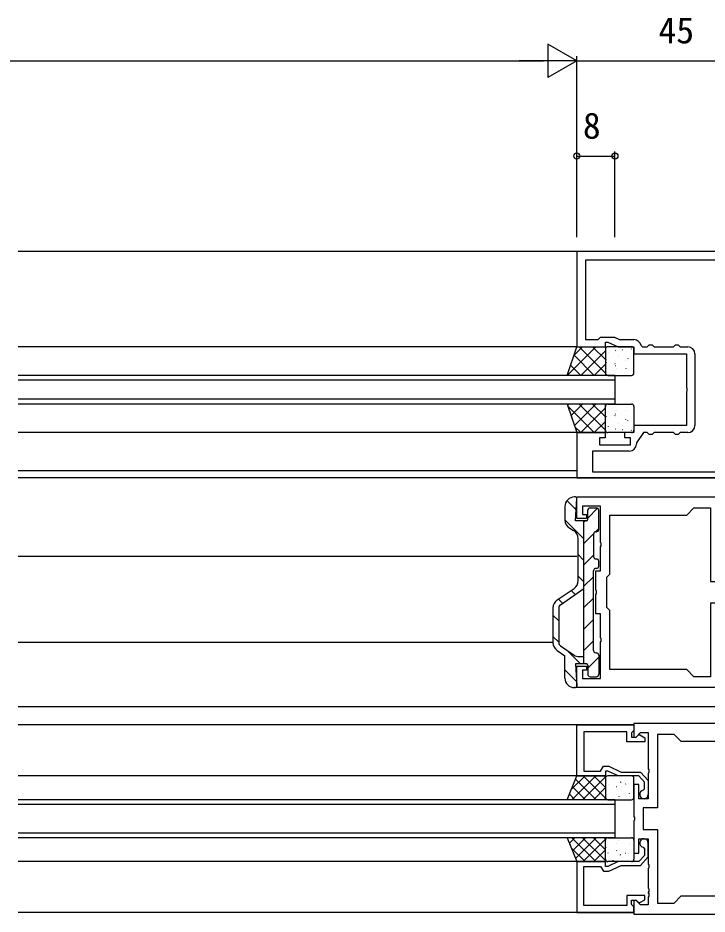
# Model space of a CAD drawing. Units: millimetres, scale not verified. Extents: x -437 to 438, y -681 to 679.
# Drawn here: x -154 to -9.3, y -536.2 to -348.2 of the extents above; entities that cross this region are included whole.
import ezdxf
from ezdxf.enums import TextEntityAlignment as Align

# ---------------------------------------------------------------- set-up
doc = ezdxf.new("R2010")
doc.units = ezdxf.units.MM
doc.header["$LTSCALE"] = 4
for name, color, linetype in [('0-2_YKK_11', 7, 'Continuous'), ('0-3_YKK_12', 2, 'Continuous'), ('0-4_YKK_13', 4, 'Continuous'), ('0-5_YKK_D', 6, 'Continuous')]:
    doc.layers.add(name, color=color, linetype=linetype)
doc.styles.add('ＭＳ ゴシック', font='')
doc.styles.get('ＭＳ ゴシック').set_extended_font_data('MS Gothic')

msp = doc.modelspace()

# ---------------------------------------------------------------- linework, layer by layer
at = {"layer": '0-2_YKK_11'}
msp.add_line((-11.89, -418.7), (-11.89, -433.7), dxfattribs=at)
for points in [[(8.31, -397.2), (-36.69, -397.2), (-36.69, -417.2), (-30.69, -417.2), (-30.69, -416.2), (-30.19, -416.2), (-28.046, -417.2), (-24.69, -417.2), (-24.69, -418.7), (-13.69, -418.7), (-13.69, -425.742), (-13.57, -425.925), (-13.57, -426.475), (-13.69, -426.659), (-13.69, -433.7), (-24.69, -433.7), (-24.69, -435.2), (-26.69, -435.2), (-26.69, -436.2), (-25.49, -436.2), (-25.49, -437.8), (-31.89, -437.8), (-31.89, -436.2), (-30.69, -436.2), (-30.69, -435.2), (-36.69, -435.2), (-36.69, -444.7), (-1.69, -444.7)], [(6.51, -440.7), (6.51, -399), (-34.89, -399), (-34.89, -415.7), (-32.19, -415.7), (-31.69, -415.2), (-28.79, -415.2), (-27.718, -415.7), (-24.69, -415.7)], [(-23.211, -416.95), (-22.916, -417.2), (-21.89, -417.2), (-21.69, -417), (-21.49, -416.8), (-20.89, -416.8), (-20.69, -417), (-20.49, -417.2), (-16.39, -417.2), (-16.19, -417), (-15.99, -416.8), (-15.39, -416.8), (-15.19, -417), (-14.99, -417.2), (-13.39, -417.2)], [(-13.39, -435.2), (-14.99, -435.2), (-15.19, -435.4), (-15.39, -435.6), (-15.99, -435.6), (-16.19, -435.4), (-16.39, -435.2), (-20.49, -435.2), (-20.69, -435.4), (-20.89, -435.6), (-21.49, -435.6), (-21.69, -435.4), (-21.89, -435.2), (-22.69, -435.2), (-24.19, -437.343), (-24.19, -437.6)], [(-25.69, -439.1), (-33.39, -439.1), (-33.39, -443.4), (-4.69, -443.4), (-4.69, -440.7), (6.51, -440.7)], [(-3.69, -488.7), (-36.69, -488.7), (-36.69, -484.2), (-34.69, -484.2), (-34.69, -485), (-35.49, -485), (-35.49, -486.77), (-31.69, -486.77), (-31.69, -479.159), (-31.57, -478.975), (-31.57, -478.425), (-31.69, -478.242), (-31.69, -473.2), (-32.69, -473.2), (-32.69, -469.159), (-32.57, -468.975), (-32.57, -468.425), (-32.69, -468.242), (-32.69, -464.2), (-31.69, -464.2), (-31.69, -459.159), (-31.57, -458.975), (-31.57, -458.425), (-31.69, -458.242), (-31.69, -450.63), (-35.49, -450.63), (-35.49, -452.4), (-34.69, -452.4), (-34.69, -453.2), (-36.69, -453.2), (-36.69, -448.7), (-3.69, -448.7)], [(8.31, -496.2), (-24.69, -496.2), (-24.69, -499.001), (-24.32, -499.154), (-23.296, -498.13), (-21.69, -498.13), (-21.69, -505.742), (-21.57, -505.925), (-21.57, -506.475), (-21.69, -506.659)], [(-36.69, -496.5), (-24.69, -496.5), (-24.69, -497.7), (-24.99, -498), (-25.19, -498.2), (-25.19, -499.1), (-24.24, -499.1), (-23.74, -498.6), (-23.43, -498.6), (-22.39, -499.2), (-22.39, -500.1), (-26.19, -500.1), (-26.19, -498), (-35.19, -498), (-35.19, -506.2), (-31.69, -506.2), (-31.113, -505.2), (-29.969, -505.2), (-27.395, -506.4), (-23.34, -506.4), (-21.69, -508.188), (-21.69, -511.1)], [(-22.74, -510.213), (-22.49, -509.917), (-22.49, -508.5), (-23.69, -507.2), (-28.046, -507.2), (-30.19, -506.2), (-30.69, -506.2), (-30.69, -507.2), (-36.69, -507.2), (-36.69, -496.5)], [(-21.69, -506.659), (-21.69, -512), (-23.69, -512), (-23.69, -509), (-24.69, -509), (-24.69, -515.742), (-24.57, -515.925), (-24.57, -516.475), (-24.69, -516.659), (-24.69, -523.4), (-23.69, -523.4), (-23.69, -520.4), (-21.69, -520.4), (-21.69, -525.742), (-21.57, -525.925), (-21.57, -526.475), (-21.69, -526.659), (-21.69, -530.742), (-21.57, -530.925), (-21.57, -531.475), (-21.69, -531.659), (-21.69, -531.742), (-21.57, -531.925), (-21.57, -532.475), (-21.69, -532.659), (-21.69, -534.27), (-23.296, -534.27), (-24.32, -533.247), (-24.69, -533.4), (-24.69, -536.2)], [(-36.69, -535.9), (-24.69, -535.9), (-24.69, -534.7), (-24.99, -534.4), (-25.19, -534.2), (-25.19, -533.3), (-24.24, -533.3), (-23.74, -533.8), (-23.43, -533.8), (-22.39, -533.2), (-22.39, -532.3), (-26.19, -532.3), (-26.19, -534.4), (-35.19, -534.4), (-35.19, -526.2), (-31.69, -526.2), (-31.113, -527.2), (-29.969, -527.2), (-27.395, -526), (-23.34, -526), (-21.69, -524.213), (-21.69, -521.3)], [(-22.74, -522.188), (-22.49, -522.484), (-22.49, -523.9), (-23.69, -525.2), (-28.046, -525.2), (-30.19, -526.2), (-30.69, -526.2), (-30.69, -525.2), (-36.69, -525.2), (-36.69, -535.9)], [(-24.69, -536.2), (8.31, -536.2)]]:
    msp.add_lwpolyline(points, dxfattribs=at)
for points in [[(-13.62, -484.9), (-29.76, -484.9), (-29.76, -472.53), (-30.39, -471.9), (-30.39, -465.5), (-29.76, -464.87), (-29.76, -452.5), (-13.62, -452.5), (-12.12, -451), (-8.62, -451), (-8.62, -466.43), (-5.62, -466.43), (-5.62, -470.97), (-8.62, -470.97), (-8.62, -486.4), (-12.12, -486.4)], [(-14.76, -532.4), (1.38, -532.4), (1.38, -520.03), (2.01, -519.4), (2.01, -513), (1.38, -512.37), (1.38, -500), (-14.76, -500), (-16.26, -498.5), (-19.76, -498.5), (-19.76, -513.93), (-22.76, -513.93), (-22.76, -518.47), (-19.76, -518.47), (-19.76, -533.9), (-16.26, -533.9)]]:
    msp.add_lwpolyline(points, close=True, dxfattribs=at)
for centre, radius, start, end in [((-24.69, -417.2), 1.5, 9.59408, 89.99999), ((-13.39, -418.7), 1.5, 0.00001, 89.99999), ((-13.39, -433.7), 1.5, 270.00001, 359.99999), ((-25.69, -437.6), 1.5, 270.00001, 359.99999), ((-22.59, -511.1), 0.9, 99.59406, 0), ((-22.59, -521.3), 0.9, 360, 260.40594)]:
    msp.add_arc(centre, radius, start, end, dxfattribs=at)
at = {"layer": '0-3_YKK_12'}
for p, q in [((-36.39, -397.2), (-153.94, -397.2)), ((-36.69, -417.2), (-153.94, -417.2)), ((-28.69, -423.2), (-153.94, -423.2)), ((-28.69, -424.2), (-153.94, -424.2)), ((-28.69, -423.2), (-28.69, -429.2)), ((-28.69, -428.2), (-153.94, -428.2)), ((-28.69, -429.2), (-153.94, -429.2)), ((-36.69, -435.2), (-153.94, -435.2)), ((-36.69, -443.2), (-153.94, -443.2)), ((130.56, -444.7), (-153.94, -444.7)), ((-36.69, -461.2), (-153.94, -461.2)), ((-41.69, -479.2), (-153.94, -479.201)), ((130.56, -492.7), (-153.94, -492.7)), ((-24.69, -496.5), (-153.94, -496.5)), ((-36.69, -507.2), (-153.94, -507.2)), ((-28.69, -512.2), (-153.94, -512.2)), ((-28.69, -513.2), (-153.94, -513.2)), ((-28.69, -512.2), (-28.69, -520.2)), ((-28.69, -519.2), (-153.94, -519.2)), ((-28.69, -520.2), (-153.94, -520.2)), ((-36.69, -525.2), (-153.94, -525.2)), ((-24.69, -535.9), (-153.94, -535.9))]:
    msp.add_line(p, q, dxfattribs=at)
at = {"layer": '0-4_YKK_13'}
for p, q in [((-38.69, -423.2), (-32.69, -417.2)), ((-37.276, -418.958), (-35.519, -417.2)), ((-30.69, -422.715), (-36.205, -417.2)), ((-30.69, -419.887), (-33.377, -417.2)), ((-25.19, -417.2), (-30.19, -417.2)), ((-33.034, -423.2), (-37.276, -418.958)), ((-35.862, -423.2), (-30.69, -418.029)), ((-30.69, -417.7), (-30.69, -422.7)), ((-30.07, -418.435), (-30.046, -418.479)), ((-28.613, -418.008), (-28.605, -418.015)), ((-27.878, -419.078), (-27.854, -419.122)), ((-27.199, -417.837), (-27.11, -417.883)), ((-25.254, -417.645), (-25.23, -417.688)), ((-24.69, -422.7), (-24.69, -417.7)), ((-35.862, -423.2), (-37.983, -421.079)), ((-33.034, -423.2), (-30.69, -420.857)), ((-30.596, -419.828), (-30.588, -419.834)), ((-30.502, -420.512), (-30.478, -420.555)), ((-28.723, -420.726), (-28.635, -420.773)), ((-26.408, -419.983), (-26.401, -419.99)), ((-25.988, -419.669), (-25.964, -419.713)), ((-28.612, -421.103), (-28.588, -421.147)), ((-28.428, -421.769), (-28.421, -421.776)), ((-26.421, -421.746), (-26.397, -421.79)), ((-30.19, -423.2), (-25.19, -423.2)), ((-29.045, -423.179), (-29.033, -423.2)), ((-38.605, -429.458), (-38.347, -429.2)), ((-33.034, -435.2), (-38.519, -429.715)), ((-37.897, -431.579), (-35.519, -429.2)), ((-37.19, -433.7), (-32.69, -429.2)), ((-30.69, -434.715), (-36.205, -429.2)), ((-35.862, -435.2), (-30.69, -430.029)), ((-30.69, -431.887), (-33.377, -429.2)), ((-30.69, -434.7), (-30.69, -429.7)), ((-30.19, -429.2), (-25.19, -429.2)), ((-29.045, -429.221), (-29.033, -429.2)), ((-24.69, -429.7), (-24.69, -434.7)), ((-30.502, -431.889), (-30.478, -431.845)), ((-28.723, -431.675), (-28.635, -431.628)), ((-28.612, -431.298), (-28.588, -431.254)), ((-28.428, -430.632), (-28.421, -430.625)), ((-26.421, -430.655), (-26.397, -430.611)), ((-35.862, -435.2), (-37.105, -433.958)), ((-33.034, -435.2), (-30.69, -432.857)), ((-30.596, -432.573), (-30.588, -432.567)), ((-30.07, -433.966), (-30.046, -433.922)), ((-27.878, -433.323), (-27.854, -433.279)), ((-26.408, -432.418), (-26.401, -432.411)), ((-25.988, -432.731), (-25.964, -432.688)), ((-25.19, -435.2), (-30.19, -435.2)), ((-28.613, -434.393), (-28.605, -434.386)), ((-27.199, -434.564), (-27.11, -434.518)), ((-25.254, -434.756), (-25.23, -434.712)), ((-36.99, -448.701), (-37.19, -448.701)), ((-39.19, -450.701), (-39.19, -453.543)), ((-36.841, -451.37), (-38.755, -449.455)), ((-32.315, -451.083), (-34.391, -453.159)), ((-33.891, -451), (-32.591, -451)), ((-34.391, -453.401), (-34.391, -451.5)), ((-32.09, -455.501), (-32.091, -451.5)), ((-35.19, -457.51), (-39.19, -453.511)), ((-35.19, -483.701), (-35.19, -453.701)), ((-34.932, -453.701), (-35.19, -453.959)), ((-38.183, -455.279), (-37.398, -455.728)), ((-33.187, -456.446), (-35.19, -458.449)), ((-33.19, -456.501), (-33.19, -461.2)), ((-32.09, -455.349), (-32.745, -456.004)), ((-32.69, -456.001), (-32.59, -456.001)), ((-36.39, -466.244), (-36.39, -457.464)), ((-35.19, -462.001), (-36.39, -460.801)), ((-33.19, -460.939), (-35.19, -462.939)), ((-32.69, -461.7), (-32.59, -461.7)), ((-32.09, -463.2), (-32.09, -462.2)), ((-33.19, -480.901), (-33.19, -464.2)), ((-32.59, -463.7), (-32.691, -463.7)), ((-35.19, -466.491), (-36.39, -465.291)), ((-33.19, -465.429), (-35.19, -467.429)), ((-40.814, -470.309), (-37.267, -467.899)), ((-40.14, -471.297), (-35.19, -467.932)), ((-37.005, -469.166), (-37.866, -468.306)), ((-33.19, -469.919), (-35.19, -471.919)), ((-39.678, -470.983), (-40.539, -470.122)), ((-41.69, -471.963), (-41.69, -479.244)), ((-40.49, -474.661), (-41.69, -473.462)), ((-40.49, -471.959), (-40.49, -479.242)), ((-33.19, -474.409), (-35.19, -476.409)), ((-40.49, -479.151), (-41.69, -477.951)), ((-33.19, -478.899), (-35.19, -480.899)), ((-40.814, -480.899), (-39.19, -482.001)), ((-40.14, -479.904), (-37.271, -481.854)), ((-35.941, -483.701), (-38.884, -480.758)), ((-39.19, -486.7), (-39.19, -482.001)), ((-36.147, -482.201), (-35.19, -482.201)), ((-32.09, -482.29), (-34.391, -484.59)), ((-32.69, -481.401), (-32.59, -481.401)), ((-32.09, -481.901), (-32.091, -485.901)), ((-36.755, -487.377), (-39.19, -484.941)), ((-34.69, -483.701), (-36.99, -483.701)), ((-36.99, -483.701), (-36.691, -488.381)), ((-34.391, -484.001), (-34.391, -485.901)), ((-33.891, -486.401), (-32.591, -486.401)), ((-36.99, -488.7), (-37.19, -488.7)), ((-34.952, -507.2), (-37.849, -510.098)), ((-32.707, -507.2), (-37.707, -512.2)), ((-30.69, -507.429), (-35.462, -512.2)), ((-30.69, -511.895), (-35.385, -507.2)), ((-30.69, -509.65), (-33.14, -507.2)), ((-30.69, -507.405), (-30.894, -507.2)), ((-25.19, -507.2), (-30.19, -507.2)), ((-29.04, -507.455), (-29.064, -507.498)), ((-32.63, -512.2), (-36.959, -507.871)), ((-30.69, -507.7), (-30.69, -511.7)), ((-30.108, -509.012), (-30.116, -509.019)), ((-27.471, -508.562), (-27.559, -508.609)), ((-26.416, -508.888), (-26.44, -508.932)), ((-25.921, -508.856), (-25.928, -508.863)), ((-24.69, -511.7), (-24.69, -507.7)), ((-37.12, -512.2), (-38.242, -511.079)), ((-34.875, -512.2), (-37.6, -509.475)), ((-30.69, -509.674), (-33.217, -512.2)), ((-30.497, -510.122), (-30.521, -510.166)), ((-28.386, -511.065), (-28.394, -511.072)), ((-28.306, -509.479), (-28.33, -509.523)), ((-25.682, -510.913), (-25.706, -510.957)), ((-30.69, -511.919), (-30.972, -512.2)), ((-30.19, -512.2), (-25.19, -512.2)), ((-29.763, -512.147), (-29.787, -512.191)), ((-27.873, -511.556), (-27.897, -511.6)), ((-37.12, -520.2), (-38.242, -521.322)), ((-32.707, -525.2), (-37.707, -520.2)), ((-34.875, -520.2), (-37.6, -522.926)), ((-32.63, -520.2), (-36.959, -524.53)), ((-30.69, -524.972), (-35.462, -520.2)), ((-30.69, -520.506), (-35.385, -525.2)), ((-30.69, -522.727), (-33.217, -520.2)), ((-30.69, -520.482), (-30.972, -520.2)), ((-30.69, -524.7), (-30.69, -520.7)), ((-30.19, -520.2), (-25.19, -520.2)), ((-29.763, -520.254), (-29.787, -520.21)), ((-24.69, -520.7), (-24.69, -524.7)), ((-34.952, -525.2), (-37.849, -522.303)), ((-30.497, -522.278), (-30.521, -522.235)), ((-28.386, -521.336), (-28.394, -521.329)), ((-27.873, -520.845), (-27.897, -520.801)), ((-25.682, -521.488), (-25.706, -521.444)), ((-30.69, -522.751), (-33.14, -525.2)), ((-30.108, -523.389), (-30.116, -523.382)), ((-28.306, -522.921), (-28.33, -522.878)), ((-27.471, -523.839), (-27.559, -523.792)), ((-26.416, -523.513), (-26.44, -523.469)), ((-25.921, -523.544), (-25.928, -523.538)), ((-30.69, -524.996), (-30.894, -525.2)), ((-25.19, -525.2), (-30.19, -525.2)), ((-29.04, -524.946), (-29.064, -524.902))]:
    msp.add_line(p, q, dxfattribs=at)
for points in [[(-38.69, -423.2), (-36.69, -417.2), (-30.69, -417.2), (-30.69, -423.2)], [(-38.69, -429.2), (-36.69, -435.2), (-30.69, -435.2), (-30.69, -429.2)], [(-38.69, -512.2), (-36.69, -507.2), (-30.69, -507.2), (-30.69, -512.2)], [(-38.69, -520.2), (-36.69, -525.2), (-30.69, -525.2), (-30.69, -520.2)]]:
    msp.add_lwpolyline(points, close=True, dxfattribs=at)
msp.add_lwpolyline([(-34.691, -453.701), (-36.99, -453.701), (-36.691, -449.02)], dxfattribs=at)
for centre, radius, start, end in [((-30.19, -417.7), 0.5, 90, 180), ((-25.19, -417.7), 0.5, 0, 90), ((-30.19, -422.7), 0.5, 180, 270), ((-25.19, -422.7), 0.5, 270, 0), ((-30.19, -429.7), 0.5, 90, 180), ((-25.19, -429.7), 0.5, 0, 90), ((-30.19, -434.7), 0.5, 180, 270), ((-25.19, -434.7), 0.5, 270, 0), ((-37.19, -450.701), 2, 90, 180), ((-36.99, -449.001), 0.3, 356.34024, 90), ((-33.891, -451.5), 0.5, 90.00359, 180.00359), ((-32.591, -451.5), 0.5, 0.00359, 90.00359), ((-37.19, -453.543), 2, 180, 240.25462), ((-34.691, -453.401), 0.3, 270, 0.00359), ((-38.39, -457.464), 2, 360, 60.25462), ((-32.69, -456.501), 0.5, 90.00003, 180), ((-32.59, -455.501), 0.5, 270, 0.00359), ((-32.69, -461.2), 0.5, 180, 270.00359), ((-32.59, -462.2), 0.5, 0.00359, 90.00359), ((-32.69, -464.2), 0.5, 90.02863, 180), ((-32.59, -463.2), 0.5, 270.00359, 0.00359), ((-38.39, -466.244), 2, 304.18899, 360), ((-39.69, -471.963), 2, 124.18899, 179.99711), ((-39.69, -471.959), 0.8, 124.21613, 179.99711), ((-39.69, -479.244), 2, 179.99711, 235.83194), ((-39.69, -479.242), 0.8, 179.99711, 235.78387), ((-32.69, -480.901), 0.5, 180, 270), ((-36.147, -480.201), 2, 235.78387, 270), ((-32.59, -481.901), 0.5, 359.99641, 90), ((-34.691, -484.001), 0.3, 359.99641, 90), ((-37.19, -486.7), 2, 180, 270), ((-33.891, -485.901), 0.5, 179.99641, 269.99641), ((-32.591, -485.901), 0.5, 269.99641, 359.99641), ((-36.99, -488.4), 0.3, 270, 3.65976), ((-30.19, -507.7), 0.5, 90, 180), ((-25.19, -507.7), 0.5, 0, 90), ((-30.19, -511.7), 0.5, 180, 270), ((-25.19, -511.7), 0.5, 270, 0), ((-30.19, -520.7), 0.5, 90, 180), ((-25.19, -520.7), 0.5, 0, 90), ((-30.19, -524.7), 0.5, 180, 270), ((-25.19, -524.7), 0.5, 270, 0)]:
    msp.add_arc(centre, radius, start, end, dxfattribs=at)
at = {"layer": '0-5_YKK_D'}
for p, q in [((-36.69, -357.2), (-42.753, -353.7)), ((-42.753, -353.7), (-42.753, -360.7)), ((-36.69, -394.2), (-36.69, -356.2)), ((-36.69, -394.2), (-36.69, -356.2)), ((-267.19, -357.2), (-43.69, -357.2)), ((-36.69, -357.2), (-48.815, -357.2)), ((-36.69, -357.2), (-42.753, -360.7)), ((-36.69, -357.2), (8.31, -357.2)), ((-36.69, -394.2), (-36.69, -376.2)), ((-36.69, -377.2), (-28.69, -377.2)), ((-28.69, -394.2), (-28.69, -376.2))]:
    msp.add_line(p, q, dxfattribs=at)
for centre in [(-36.69, -377.2), (-28.69, -377.2)]:
    msp.add_circle(centre, 0.637, dxfattribs=at)

# ---------------------------------------------------------------- texts
at = {"layer": '0-5_YKK_D', "style": 'ＭＳ ゴシック'}
for s, p in [('45', (-19.56, -355.2)), ('8', (-35.418, -375.2))]:
    msp.add_text(s, height=5.499, dxfattribs=at).set_placement(p, align=Align.BOTTOM_LEFT)

doc.saveas('drawing.dxf')
